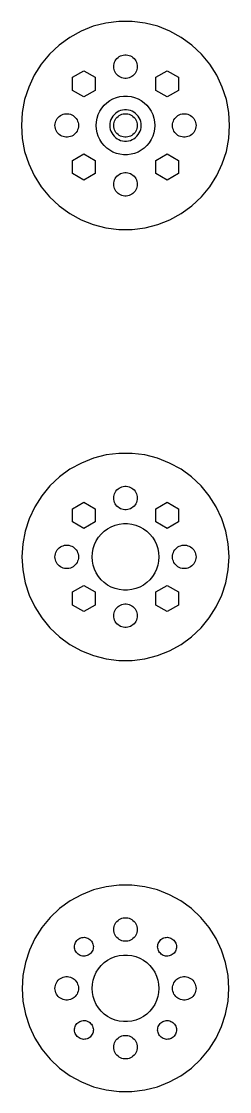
# Model space of a CAD drawing. Header units: metres. Extents: x -27 to 27, y -26 to 466.
# Drawn here: x -26.6 to 26.6, y -26.3 to 246.5 of the extents above; entities that cross this region are included whole.
import ezdxf

# ---------------------------------------------------------------- set-up
doc = ezdxf.new("R2010")
doc.units = ezdxf.units.M

msp = doc.modelspace()

# ---------------------------------------------------------------- linework, layer by layer
for p, q in [((-4.97964, 246.104), (-8.21211, 245.274)), ((-1.66866, 246.523), (-4.97964, 246.104)), ((1.66866, 246.523), (-1.66866, 246.523)), ((4.97964, 246.104), (1.66866, 246.523)), ((8.21211, 245.274), (4.97964, 246.104)), ((-11.3151, 244.046), (-14.2396, 242.438)), ((-8.21211, 245.274), (-11.3151, 244.046)), ((11.3151, 244.046), (8.21211, 245.274)), ((14.2396, 242.438), (11.3151, 244.046)), ((-16.9395, 240.476), (-19.3723, 238.192)), ((-14.2396, 242.438), (-16.9395, 240.476)), ((16.9395, 240.476), (14.2396, 242.438)), ((19.3723, 238.192), (16.9395, 240.476)), ((-19.3723, 238.192), (-21.4996, 235.62)), ((-1.91226, 237.312), (-1.60747, 237.533)), ((-1.60747, 237.533), (-1.27733, 237.714)), ((-1.27733, 237.714), (-0.927048, 237.853)), ((-0.927048, 237.853), (-0.562134, 237.947)), ((-0.562134, 237.947), (-0.18837, 237.994)), ((-0.18837, 237.994), (0.18837, 237.994)), ((0.18837, 237.994), (0.562134, 237.947)), ((0.562134, 237.947), (0.927048, 237.853)), ((0.927048, 237.853), (1.27733, 237.714)), ((1.27733, 237.714), (1.60747, 237.533)), ((1.60747, 237.533), (1.91226, 237.312)), ((21.4996, 235.62), (19.3723, 238.192)), ((-21.4996, 235.62), (-23.2878, 232.803)), ((-3, 235), (-2.97633, 235.376)), ((-2.97633, 234.624), (-3, 235)), ((-2.97633, 235.376), (-2.90575, 235.746)), ((-2.90575, 235.746), (-2.78932, 236.104)), ((-2.78932, 236.104), (-2.62891, 236.445)), ((-2.62891, 236.445), (-2.42705, 236.763)), ((-2.42705, 236.763), (-2.1869, 237.054)), ((-2.1869, 237.054), (-1.91226, 237.312)), ((1.91226, 237.312), (2.1869, 237.054)), ((2.1869, 237.054), (2.42705, 236.763)), ((2.42705, 236.763), (2.62891, 236.445)), ((2.62891, 236.445), (2.78932, 236.104)), ((2.78932, 236.104), (2.90575, 235.746)), ((2.90575, 235.746), (2.97633, 235.376)), ((2.97633, 235.376), (3, 235)), ((3, 235), (2.97633, 234.624)), ((23.2878, 232.803), (21.4996, 235.62)), ((-23.2878, 232.803), (-24.7088, 229.783)), ((-13.5052, 232.28), (-10.607, 233.954)), ((-13.5052, 228.934), (-13.5052, 232.28)), ((-10.607, 233.954), (-7.70876, 232.28)), ((-7.70876, 232.28), (-7.70876, 228.934)), ((-2.90575, 234.254), (-2.97633, 234.624)), ((-2.78932, 233.896), (-2.90575, 234.254)), ((-2.62891, 233.555), (-2.78932, 233.896)), ((-2.42705, 233.237), (-2.62891, 233.555)), ((-2.1869, 232.946), (-2.42705, 233.237)), ((-1.91226, 232.688), (-2.1869, 232.946)), ((-1.60747, 232.467), (-1.91226, 232.688)), ((-1.27733, 232.286), (-1.60747, 232.467)), ((-0.927048, 232.147), (-1.27733, 232.286)), ((-0.562134, 232.053), (-0.927048, 232.147)), ((-0.18837, 232.006), (-0.562134, 232.053)), ((0.18837, 232.006), (-0.18837, 232.006)), ((0.562134, 232.053), (0.18837, 232.006)), ((0.927048, 232.147), (0.562134, 232.053)), ((1.27733, 232.286), (0.927048, 232.147)), ((1.60747, 232.467), (1.27733, 232.286)), ((1.91226, 232.688), (1.60747, 232.467)), ((2.1869, 232.946), (1.91226, 232.688)), ((2.42705, 233.237), (2.1869, 232.946)), ((2.62891, 233.555), (2.42705, 233.237)), ((2.78932, 233.896), (2.62891, 233.555)), ((2.90575, 234.254), (2.78932, 233.896)), ((2.97633, 234.624), (2.90575, 234.254)), ((7.70876, 232.28), (10.607, 233.954)), ((7.70876, 228.934), (7.70876, 232.28)), ((10.607, 233.954), (13.5052, 232.28)), ((13.5052, 232.28), (13.5052, 228.934)), ((24.7088, 229.783), (23.2878, 232.803)), ((-24.7088, 229.783), (-25.7401, 226.609)), ((25.7401, 226.609), (24.7088, 229.783)), ((-25.7401, 226.609), (-26.3654, 223.331)), ((-10.607, 227.26), (-13.5052, 228.934)), ((-7.70876, 228.934), (-10.607, 227.26)), ((-4.01869, 226.332), (-3.19334, 226.786)), ((-3.19334, 226.786), (-2.31763, 227.133)), ((-2.31763, 227.133), (-1.40535, 227.367)), ((-1.40535, 227.367), (-0.470917, 227.485)), ((-0.470917, 227.485), (0.470917, 227.485)), ((0.470917, 227.485), (1.40535, 227.367)), ((1.40535, 227.367), (2.31763, 227.133)), ((2.31763, 227.133), (3.19334, 226.786)), ((3.19334, 226.786), (4.01869, 226.332)), ((10.607, 227.26), (7.70876, 228.934)), ((13.5052, 228.934), (10.607, 227.26)), ((26.3654, 223.331), (25.7401, 226.609)), ((-6.5723, 223.613), (-6.06763, 224.408)), ((-6.06763, 224.408), (-5.46725, 225.134)), ((-5.46725, 225.134), (-4.78067, 225.779)), ((-4.78067, 225.779), (-4.01869, 226.332)), ((-1.23605, 223.804), (-1.70311, 223.619)), ((-0.749512, 223.929), (-1.23605, 223.804)), ((-0.25116, 223.992), (-0.749512, 223.929)), ((0.25116, 223.992), (-0.25116, 223.992)), ((0.749512, 223.929), (0.25116, 223.992)), ((1.23605, 223.804), (0.749512, 223.929)), ((1.70311, 223.619), (1.23605, 223.804)), ((4.01869, 226.332), (4.78067, 225.779)), ((4.78067, 225.779), (5.46725, 225.134)), ((5.46725, 225.134), (6.06763, 224.408)), ((6.06763, 224.408), (6.5723, 223.613)), ((-26.3654, 223.331), (-26.575, 220)), ((-17.9057, 220.746), (-17.7893, 221.104)), ((-17.7893, 221.104), (-17.6289, 221.445)), ((-17.6289, 221.445), (-17.427, 221.763)), ((-17.427, 221.763), (-17.1869, 222.054)), ((-17.1869, 222.054), (-16.9123, 222.312)), ((-16.9123, 222.312), (-16.6075, 222.533)), ((-16.6075, 222.533), (-16.2773, 222.714)), ((-16.2773, 222.714), (-15.927, 222.853)), ((-15.927, 222.853), (-15.5621, 222.947)), ((-15.5621, 222.947), (-15.1884, 222.994)), ((-15.1884, 222.994), (-14.8116, 222.994)), ((-14.8116, 222.994), (-14.4379, 222.947)), ((-14.4379, 222.947), (-14.0729, 222.853)), ((-14.0729, 222.853), (-13.7227, 222.714)), ((-13.7227, 222.714), (-13.3925, 222.533)), ((-13.3925, 222.533), (-13.0877, 222.312)), ((-13.0877, 222.312), (-12.8131, 222.054)), ((-12.8131, 222.054), (-12.5729, 221.763)), ((-12.5729, 221.763), (-12.3711, 221.445)), ((-12.3711, 221.445), (-12.2107, 221.104)), ((-12.2107, 221.104), (-12.0942, 220.746)), ((-7.44086, 220.94), (-7.26436, 221.865)), ((-7.26436, 221.865), (-6.97331, 222.761)), ((-6.97331, 222.761), (-6.5723, 223.613)), ((-3.7191, 221.472), (-3.87433, 220.995)), ((-3.50522, 221.927), (-3.7191, 221.472)), ((-3.23605, 222.351), (-3.50522, 221.927)), ((-2.91586, 222.738), (-3.23605, 222.351)), ((-2.54968, 223.082), (-2.91586, 222.738)), ((-2.90575, 220.746), (-2.78932, 221.104)), ((-2.78932, 221.104), (-2.62891, 221.445)), ((-2.62891, 221.445), (-2.42705, 221.763)), ((-2.1433, 223.377), (-2.54968, 223.082)), ((-2.42705, 221.763), (-2.1869, 222.054)), ((-2.1869, 222.054), (-1.91226, 222.312)), ((-1.70311, 223.619), (-2.1433, 223.377)), ((-1.91226, 222.312), (-1.60747, 222.533)), ((-1.60747, 222.533), (-1.27733, 222.714)), ((-1.27733, 222.714), (-0.927048, 222.853)), ((-0.927048, 222.853), (-0.562134, 222.947)), ((-0.562134, 222.947), (-0.18837, 222.994)), ((-0.18837, 222.994), (0.18837, 222.994)), ((0.18837, 222.994), (0.562134, 222.947)), ((0.562134, 222.947), (0.927048, 222.853)), ((0.927048, 222.853), (1.27733, 222.714)), ((1.27733, 222.714), (1.60747, 222.533)), ((1.60747, 222.533), (1.91226, 222.312)), ((2.1433, 223.377), (1.70311, 223.619)), ((1.91226, 222.312), (2.1869, 222.054)), ((2.54968, 223.082), (2.1433, 223.377)), ((2.1869, 222.054), (2.42705, 221.763)), ((2.42705, 221.763), (2.62891, 221.445)), ((2.91586, 222.738), (2.54968, 223.082)), ((2.62891, 221.445), (2.78932, 221.104)), ((2.78932, 221.104), (2.90575, 220.746)), ((3.23605, 222.351), (2.91586, 222.738)), ((3.50522, 221.927), (3.23605, 222.351)), ((3.7191, 221.472), (3.50522, 221.927)), ((3.87433, 220.995), (3.7191, 221.472)), ((6.5723, 223.613), (6.97331, 222.761)), ((6.97331, 222.761), (7.26436, 221.865)), ((7.26436, 221.865), (7.44086, 220.94)), ((12.0942, 220.746), (12.2107, 221.104)), ((12.2107, 221.104), (12.3711, 221.445)), ((12.3711, 221.445), (12.5729, 221.763)), ((12.5729, 221.763), (12.8131, 222.054)), ((12.8131, 222.054), (13.0877, 222.312)), ((13.0877, 222.312), (13.3925, 222.533)), ((13.3925, 222.533), (13.7227, 222.714)), ((13.7227, 222.714), (14.0729, 222.853)), ((14.0729, 222.853), (14.4379, 222.947)), ((14.4379, 222.947), (14.8116, 222.994)), ((14.8116, 222.994), (15.1884, 222.994)), ((15.1884, 222.994), (15.5621, 222.947)), ((15.5621, 222.947), (15.927, 222.853)), ((15.927, 222.853), (16.2773, 222.714)), ((16.2773, 222.714), (16.6075, 222.533)), ((16.6075, 222.533), (16.9123, 222.312)), ((16.9123, 222.312), (17.1869, 222.054)), ((17.1869, 222.054), (17.427, 221.763)), ((17.427, 221.763), (17.6289, 221.445)), ((17.6289, 221.445), (17.7893, 221.104)), ((17.7893, 221.104), (17.9057, 220.746)), ((26.575, 220), (26.3654, 223.331)), ((-26.575, 220), (-26.3654, 216.669)), ((-18, 220), (-17.9763, 220.376)), ((-17.9763, 219.624), (-18, 220)), ((-17.9763, 220.376), (-17.9057, 220.746)), ((-17.9057, 219.254), (-17.9763, 219.624)), ((-17.7893, 218.896), (-17.9057, 219.254)), ((-17.6289, 218.555), (-17.7893, 218.896)), ((-17.427, 218.237), (-17.6289, 218.555)), ((-12.3711, 218.555), (-12.5729, 218.237)), ((-12.2107, 218.896), (-12.3711, 218.555)), ((-12.0942, 219.254), (-12.2107, 218.896)), ((-12.0942, 220.746), (-12.0237, 220.376)), ((-12.0237, 219.624), (-12.0942, 219.254)), ((-12.0237, 220.376), (-12, 220)), ((-12, 220), (-12.0237, 219.624)), ((-7.5, 220), (-7.44086, 220.94)), ((-7.44086, 219.06), (-7.5, 220)), ((-7.26436, 218.135), (-7.44086, 219.06)), ((-3.96844, 220.501), (-4, 220)), ((-4, 220), (-3.96844, 219.499)), ((-3.87433, 220.995), (-3.96844, 220.501)), ((-3.96844, 219.499), (-3.87433, 219.005)), ((-3.87433, 219.005), (-3.7191, 218.528)), ((-3.7191, 218.528), (-3.50522, 218.073)), ((-3, 220), (-2.97633, 220.376)), ((-2.97633, 219.624), (-3, 220)), ((-2.97633, 220.376), (-2.90575, 220.746)), ((-2.90575, 219.254), (-2.97633, 219.624)), ((-2.78932, 218.896), (-2.90575, 219.254)), ((-2.62891, 218.555), (-2.78932, 218.896)), ((-2.42705, 218.237), (-2.62891, 218.555)), ((2.62891, 218.555), (2.42705, 218.237)), ((2.78932, 218.896), (2.62891, 218.555)), ((2.90575, 219.254), (2.78932, 218.896)), ((2.90575, 220.746), (2.97633, 220.376)), ((2.97633, 219.624), (2.90575, 219.254)), ((2.97633, 220.376), (3, 220)), ((3, 220), (2.97633, 219.624)), ((3.50522, 218.073), (3.7191, 218.528)), ((3.7191, 218.528), (3.87433, 219.005)), ((3.96844, 220.501), (3.87433, 220.995)), ((3.87433, 219.005), (3.96844, 219.499)), ((4, 220), (3.96844, 220.501)), ((3.96844, 219.499), (4, 220)), ((7.44086, 219.06), (7.26436, 218.135)), ((7.44086, 220.94), (7.5, 220)), ((7.5, 220), (7.44086, 219.06)), ((12, 220), (12.0237, 220.376)), ((12.0237, 219.624), (12, 220)), ((12.0237, 220.376), (12.0942, 220.746)), ((12.0942, 219.254), (12.0237, 219.624)), ((12.2107, 218.896), (12.0942, 219.254)), ((12.3711, 218.555), (12.2107, 218.896)), ((12.5729, 218.237), (12.3711, 218.555)), ((17.6289, 218.555), (17.427, 218.237)), ((17.7893, 218.896), (17.6289, 218.555)), ((17.9057, 219.254), (17.7893, 218.896)), ((17.9057, 220.746), (17.9763, 220.376)), ((17.9763, 219.624), (17.9057, 219.254)), ((17.9763, 220.376), (18, 220)), ((18, 220), (17.9763, 219.624)), ((26.3654, 216.669), (26.575, 220)), ((-26.3654, 216.669), (-25.7401, 213.391)), ((-17.1869, 217.946), (-17.427, 218.237)), ((-16.9123, 217.688), (-17.1869, 217.946)), ((-16.6075, 217.467), (-16.9123, 217.688)), ((-16.2773, 217.286), (-16.6075, 217.467)), ((-15.927, 217.147), (-16.2773, 217.286)), ((-15.5621, 217.053), (-15.927, 217.147)), ((-15.1884, 217.006), (-15.5621, 217.053)), ((-14.8116, 217.006), (-15.1884, 217.006)), ((-14.4379, 217.053), (-14.8116, 217.006)), ((-14.0729, 217.147), (-14.4379, 217.053)), ((-13.7227, 217.286), (-14.0729, 217.147)), ((-13.3925, 217.467), (-13.7227, 217.286)), ((-13.0877, 217.688), (-13.3925, 217.467)), ((-12.8131, 217.946), (-13.0877, 217.688)), ((-12.5729, 218.237), (-12.8131, 217.946)), ((-6.97331, 217.239), (-7.26436, 218.135)), ((-6.5723, 216.387), (-6.97331, 217.239)), ((-6.06763, 215.592), (-6.5723, 216.387)), ((-5.46725, 214.866), (-6.06763, 215.592)), ((-3.50522, 218.073), (-3.23605, 217.649)), ((-3.23605, 217.649), (-2.91586, 217.262)), ((-2.91586, 217.262), (-2.54968, 216.918)), ((-2.54968, 216.918), (-2.1433, 216.623)), ((-2.1869, 217.946), (-2.42705, 218.237)), ((-1.91226, 217.688), (-2.1869, 217.946)), ((-2.1433, 216.623), (-1.70311, 216.381)), ((-1.60747, 217.467), (-1.91226, 217.688)), ((-1.70311, 216.381), (-1.23605, 216.196)), ((-1.27733, 217.286), (-1.60747, 217.467)), ((-0.927048, 217.147), (-1.27733, 217.286)), ((-1.23605, 216.196), (-0.749512, 216.071)), ((-0.562134, 217.053), (-0.927048, 217.147)), ((-0.749512, 216.071), (-0.25116, 216.008)), ((-0.18837, 217.006), (-0.562134, 217.053)), ((-0.25116, 216.008), (0.25116, 216.008)), ((0.18837, 217.006), (-0.18837, 217.006)), ((0.562134, 217.053), (0.18837, 217.006)), ((0.25116, 216.008), (0.749512, 216.071)), ((0.927048, 217.147), (0.562134, 217.053)), ((0.749512, 216.071), (1.23605, 216.196)), ((1.27733, 217.286), (0.927048, 217.147)), ((1.23605, 216.196), (1.70311, 216.381)), ((1.60747, 217.467), (1.27733, 217.286)), ((1.91226, 217.688), (1.60747, 217.467)), ((1.70311, 216.381), (2.1433, 216.623)), ((2.1869, 217.946), (1.91226, 217.688)), ((2.1433, 216.623), (2.54968, 216.918)), ((2.42705, 218.237), (2.1869, 217.946)), ((2.54968, 216.918), (2.91586, 217.262)), ((2.91586, 217.262), (3.23605, 217.649)), ((3.23605, 217.649), (3.50522, 218.073)), ((6.06763, 215.592), (5.46725, 214.866)), ((6.5723, 216.387), (6.06763, 215.592)), ((6.97331, 217.239), (6.5723, 216.387)), ((7.26436, 218.135), (6.97331, 217.239)), ((12.8131, 217.946), (12.5729, 218.237)), ((13.0877, 217.688), (12.8131, 217.946)), ((13.3925, 217.467), (13.0877, 217.688)), ((13.7227, 217.286), (13.3925, 217.467)), ((14.0729, 217.147), (13.7227, 217.286)), ((14.4379, 217.053), (14.0729, 217.147)), ((14.8116, 217.006), (14.4379, 217.053)), ((15.1884, 217.006), (14.8116, 217.006)), ((15.5621, 217.053), (15.1884, 217.006)), ((15.927, 217.147), (15.5621, 217.053)), ((16.2773, 217.286), (15.927, 217.147)), ((16.6075, 217.467), (16.2773, 217.286)), ((16.9123, 217.688), (16.6075, 217.467)), ((17.1869, 217.946), (16.9123, 217.688)), ((17.427, 218.237), (17.1869, 217.946)), ((25.7401, 213.391), (26.3654, 216.669)), ((-25.7401, 213.391), (-24.7088, 210.217)), ((-4.78067, 214.221), (-5.46725, 214.866)), ((-4.01869, 213.668), (-4.78067, 214.221)), ((-3.19334, 213.214), (-4.01869, 213.668)), ((-2.31763, 212.867), (-3.19334, 213.214)), ((-1.40535, 212.633), (-2.31763, 212.867)), ((2.31763, 212.867), (1.40535, 212.633)), ((3.19334, 213.214), (2.31763, 212.867)), ((4.01869, 213.668), (3.19334, 213.214)), ((4.78067, 214.221), (4.01869, 213.668)), ((5.46725, 214.866), (4.78067, 214.221)), ((24.7088, 210.217), (25.7401, 213.391)), ((-24.7088, 210.217), (-23.2878, 207.197)), ((-13.5052, 211.066), (-10.607, 212.74)), ((-13.5052, 207.72), (-13.5052, 211.066)), ((-10.607, 212.74), (-7.70876, 211.066)), ((-7.70876, 211.066), (-7.70876, 207.72)), ((-0.470917, 212.515), (-1.40535, 212.633)), ((0.470917, 212.515), (-0.470917, 212.515)), ((1.40535, 212.633), (0.470917, 212.515)), ((7.70876, 211.066), (10.607, 212.74)), ((7.70876, 207.72), (7.70876, 211.066)), ((10.607, 212.74), (13.5052, 211.066)), ((13.5052, 211.066), (13.5052, 207.72)), ((23.2878, 207.197), (24.7088, 210.217)), ((-10.607, 206.046), (-13.5052, 207.72)), ((-7.70876, 207.72), (-10.607, 206.046)), ((-1.91226, 207.312), (-1.60747, 207.533)), ((-1.60747, 207.533), (-1.27733, 207.714)), ((-1.27733, 207.714), (-0.927048, 207.853)), ((-0.927048, 207.853), (-0.562134, 207.947)), ((-0.562134, 207.947), (-0.18837, 207.994)), ((-0.18837, 207.994), (0.18837, 207.994)), ((0.18837, 207.994), (0.562134, 207.947)), ((0.562134, 207.947), (0.927048, 207.853)), ((0.927048, 207.853), (1.27733, 207.714)), ((1.27733, 207.714), (1.60747, 207.533)), ((1.60747, 207.533), (1.91226, 207.312)), ((10.607, 206.046), (7.70876, 207.72)), ((13.5052, 207.72), (10.607, 206.046)), ((-23.2878, 207.197), (-21.4996, 204.38)), ((-3, 205), (-2.97633, 205.376)), ((-2.97633, 204.624), (-3, 205)), ((-2.97633, 205.376), (-2.90575, 205.746)), ((-2.90575, 205.746), (-2.78932, 206.104)), ((-2.78932, 206.104), (-2.62891, 206.445)), ((-2.62891, 206.445), (-2.42705, 206.763)), ((-2.42705, 206.763), (-2.1869, 207.054)), ((-2.1869, 207.054), (-1.91226, 207.312)), ((1.91226, 207.312), (2.1869, 207.054)), ((2.1869, 207.054), (2.42705, 206.763)), ((2.42705, 206.763), (2.62891, 206.445)), ((2.62891, 206.445), (2.78932, 206.104)), ((2.78932, 206.104), (2.90575, 205.746)), ((2.90575, 205.746), (2.97633, 205.376)), ((2.97633, 205.376), (3, 205)), ((3, 205), (2.97633, 204.624)), ((21.4996, 204.38), (23.2878, 207.197)), ((-21.4996, 204.38), (-19.3723, 201.808)), ((-2.90575, 204.254), (-2.97633, 204.624)), ((-2.78932, 203.896), (-2.90575, 204.254)), ((-2.62891, 203.555), (-2.78932, 203.896)), ((-2.42705, 203.237), (-2.62891, 203.555)), ((-2.1869, 202.946), (-2.42705, 203.237)), ((-1.91226, 202.688), (-2.1869, 202.946)), ((-1.60747, 202.467), (-1.91226, 202.688)), ((-1.27733, 202.286), (-1.60747, 202.467)), ((-0.927048, 202.147), (-1.27733, 202.286)), ((-0.562134, 202.053), (-0.927048, 202.147)), ((-0.18837, 202.006), (-0.562134, 202.053)), ((0.18837, 202.006), (-0.18837, 202.006)), ((0.562134, 202.053), (0.18837, 202.006)), ((0.927048, 202.147), (0.562134, 202.053)), ((1.27733, 202.286), (0.927048, 202.147)), ((1.60747, 202.467), (1.27733, 202.286)), ((1.91226, 202.688), (1.60747, 202.467)), ((2.1869, 202.946), (1.91226, 202.688)), ((2.42705, 203.237), (2.1869, 202.946)), ((2.62891, 203.555), (2.42705, 203.237)), ((2.78932, 203.896), (2.62891, 203.555)), ((2.90575, 204.254), (2.78932, 203.896)), ((2.97633, 204.624), (2.90575, 204.254)), ((19.3723, 201.808), (21.4996, 204.38)), ((-19.3723, 201.808), (-16.9395, 199.524)), ((-16.9395, 199.524), (-14.2396, 197.562)), ((14.2396, 197.562), (16.9395, 199.524)), ((16.9395, 199.524), (19.3723, 201.808)), ((-14.2396, 197.562), (-11.3151, 195.954)), ((11.3151, 195.954), (14.2396, 197.562)), ((-11.3151, 195.954), (-8.21211, 194.726)), ((-8.21211, 194.726), (-4.97964, 193.896)), ((-4.97964, 193.896), (-1.66866, 193.477)), ((1.66866, 193.477), (4.97964, 193.896)), ((4.97964, 193.896), (8.21211, 194.726)), ((8.21211, 194.726), (11.3151, 195.954)), ((-1.66866, 193.477), (1.66866, 193.477)), ((-11.2605, 133.93), (-14.1709, 132.33)), ((-8.17249, 135.152), (-11.2605, 133.93)), ((-4.95561, 135.978), (-8.17249, 135.152)), ((-1.6606, 136.395), (-4.95561, 135.978)), ((1.6606, 136.395), (-1.6606, 136.395)), ((4.95561, 135.978), (1.6606, 136.395)), ((8.17249, 135.152), (4.95561, 135.978)), ((11.2605, 133.93), (8.17249, 135.152)), ((14.1709, 132.33), (11.2605, 133.93)), ((-14.1709, 132.33), (-16.8578, 130.378)), ((16.8578, 130.378), (14.1709, 132.33)), ((-16.8578, 130.378), (-19.2788, 128.104)), ((19.2788, 128.104), (16.8578, 130.378)), ((-21.3958, 125.545), (-23.1754, 122.741)), ((-19.2788, 128.104), (-21.3958, 125.545)), ((-2.97633, 125.376), (-2.90575, 125.746)), ((-2.90575, 125.746), (-2.78932, 126.104)), ((-2.78932, 126.104), (-2.62891, 126.445)), ((-2.62891, 126.445), (-2.42705, 126.763)), ((-2.42705, 126.763), (-2.1869, 127.054)), ((-2.1869, 127.054), (-1.91226, 127.312)), ((-1.91226, 127.312), (-1.60747, 127.533)), ((-1.60747, 127.533), (-1.27733, 127.714)), ((-1.27733, 127.714), (-0.927048, 127.853)), ((-0.927048, 127.853), (-0.562134, 127.947)), ((-0.562134, 127.947), (-0.18837, 127.994)), ((-0.18837, 127.994), (0.18837, 127.994)), ((0.18837, 127.994), (0.562134, 127.947)), ((0.562134, 127.947), (0.927048, 127.853)), ((0.927048, 127.853), (1.27733, 127.714)), ((1.27733, 127.714), (1.60747, 127.533)), ((1.60747, 127.533), (1.91226, 127.312)), ((1.91226, 127.312), (2.1869, 127.054)), ((2.1869, 127.054), (2.42705, 126.763)), ((2.42705, 126.763), (2.62891, 126.445)), ((2.62891, 126.445), (2.78932, 126.104)), ((2.78932, 126.104), (2.90575, 125.746)), ((2.90575, 125.746), (2.97633, 125.376)), ((21.3958, 125.545), (19.2788, 128.104)), ((23.1754, 122.741), (21.3958, 125.545)), ((-13.5052, 122.28), (-10.607, 123.954)), ((-10.607, 123.954), (-7.70876, 122.28)), ((-3, 125), (-2.97633, 125.376)), ((-2.97633, 124.624), (-3, 125)), ((-2.90575, 124.254), (-2.97633, 124.624)), ((-2.78932, 123.896), (-2.90575, 124.254)), ((-2.62891, 123.555), (-2.78932, 123.896)), ((-2.42705, 123.237), (-2.62891, 123.555)), ((-2.1869, 122.946), (-2.42705, 123.237)), ((-1.91226, 122.688), (-2.1869, 122.946)), ((2.1869, 122.946), (1.91226, 122.688)), ((2.42705, 123.237), (2.1869, 122.946)), ((2.62891, 123.555), (2.42705, 123.237)), ((2.78932, 123.896), (2.62891, 123.555)), ((2.90575, 124.254), (2.78932, 123.896)), ((2.97633, 124.624), (2.90575, 124.254)), ((2.97633, 125.376), (3, 125)), ((3, 125), (2.97633, 124.624)), ((7.70876, 122.28), (10.607, 123.954)), ((10.607, 123.954), (13.5052, 122.28)), ((-23.1754, 122.741), (-24.5895, 119.736)), ((-13.5052, 118.934), (-13.5052, 122.28)), ((-7.70876, 122.28), (-7.70876, 118.934)), ((-1.60747, 122.467), (-1.91226, 122.688)), ((-1.27733, 122.286), (-1.60747, 122.467)), ((-0.927048, 122.147), (-1.27733, 122.286)), ((-0.562134, 122.053), (-0.927048, 122.147)), ((-0.18837, 122.006), (-0.562134, 122.053)), ((0.18837, 122.006), (-0.18837, 122.006)), ((0.562134, 122.053), (0.18837, 122.006)), ((0.927048, 122.147), (0.562134, 122.053)), ((1.27733, 122.286), (0.927048, 122.147)), ((1.60747, 122.467), (1.27733, 122.286)), ((1.91226, 122.688), (1.60747, 122.467)), ((7.70876, 118.934), (7.70876, 122.28)), ((13.5052, 122.28), (13.5052, 118.934)), ((24.5895, 119.736), (23.1754, 122.741)), ((-24.5895, 119.736), (-25.6158, 116.577)), ((-10.607, 117.26), (-13.5052, 118.934)), ((-7.70876, 118.934), (-10.607, 117.26)), ((-4.55452, 117.177), (-3.61911, 117.691)), ((-3.61911, 117.691), (-2.62663, 118.084)), ((-2.62663, 118.084), (-1.59273, 118.349)), ((-1.59273, 118.349), (-0.533707, 118.483)), ((-0.533707, 118.483), (0.533707, 118.483)), ((0.533707, 118.483), (1.59273, 118.349)), ((1.59273, 118.349), (2.62663, 118.084)), ((2.62663, 118.084), (3.61911, 117.691)), ((3.61911, 117.691), (4.55452, 117.177)), ((10.607, 117.26), (7.70876, 118.934)), ((13.5052, 118.934), (10.607, 117.26)), ((25.6158, 116.577), (24.5895, 119.736)), ((-25.6158, 116.577), (-26.2382, 113.315)), ((-7.44859, 114.095), (-6.87663, 114.996)), ((-6.87663, 114.996), (-6.19623, 115.819)), ((-6.19623, 115.819), (-5.41809, 116.549)), ((-5.41809, 116.549), (-4.55452, 117.177)), ((4.55452, 117.177), (5.41809, 116.549)), ((5.41809, 116.549), (6.19623, 115.819)), ((6.19623, 115.819), (6.87663, 114.996)), ((6.87663, 114.996), (7.44859, 114.095)), ((26.2382, 113.315), (25.6158, 116.577)), ((-26.2382, 113.315), (-26.4467, 110)), ((-17.427, 111.763), (-17.1869, 112.054)), ((-17.1869, 112.054), (-16.9123, 112.312)), ((-16.9123, 112.312), (-16.6075, 112.533)), ((-16.6075, 112.533), (-16.2773, 112.714)), ((-16.2773, 112.714), (-15.927, 112.853)), ((-15.927, 112.853), (-15.5621, 112.947)), ((-15.5621, 112.947), (-15.1884, 112.994)), ((-15.1884, 112.994), (-14.8116, 112.994)), ((-14.8116, 112.994), (-14.4379, 112.947)), ((-14.4379, 112.947), (-14.0729, 112.853)), ((-14.0729, 112.853), (-13.7227, 112.714)), ((-13.7227, 112.714), (-13.3925, 112.533)), ((-13.3925, 112.533), (-13.0877, 112.312)), ((-13.0877, 112.312), (-12.8131, 112.054)), ((-12.8131, 112.054), (-12.5729, 111.763)), ((-8.43297, 111.065), (-8.23296, 112.114)), ((-8.23296, 112.114), (-7.90309, 113.129)), ((-7.90309, 113.129), (-7.44859, 114.095)), ((7.44859, 114.095), (7.90309, 113.129)), ((7.90309, 113.129), (8.23296, 112.114)), ((8.23296, 112.114), (8.43297, 111.065)), ((12.5729, 111.763), (12.8131, 112.054)), ((12.8131, 112.054), (13.0877, 112.312)), ((13.0877, 112.312), (13.3925, 112.533)), ((13.3925, 112.533), (13.7227, 112.714)), ((13.7227, 112.714), (14.0729, 112.853)), ((14.0729, 112.853), (14.4379, 112.947)), ((14.4379, 112.947), (14.8116, 112.994)), ((14.8116, 112.994), (15.1884, 112.994)), ((15.1884, 112.994), (15.5621, 112.947)), ((15.5621, 112.947), (15.927, 112.853)), ((15.927, 112.853), (16.2773, 112.714)), ((16.2773, 112.714), (16.6075, 112.533)), ((16.6075, 112.533), (16.9123, 112.312)), ((16.9123, 112.312), (17.1869, 112.054)), ((17.1869, 112.054), (17.427, 111.763)), ((26.4467, 110), (26.2382, 113.315)), ((-26.4467, 110), (-26.2382, 106.685)), ((-18, 110), (-17.9763, 110.376)), ((-17.9763, 109.624), (-18, 110)), ((-17.9763, 110.376), (-17.9057, 110.746)), ((-17.9057, 109.254), (-17.9763, 109.624)), ((-17.9057, 110.746), (-17.7893, 111.104)), ((-17.7893, 108.896), (-17.9057, 109.254)), ((-17.7893, 111.104), (-17.6289, 111.445)), ((-17.6289, 111.445), (-17.427, 111.763)), ((-12.5729, 111.763), (-12.3711, 111.445)), ((-12.3711, 111.445), (-12.2107, 111.104)), ((-12.2107, 111.104), (-12.0942, 110.746)), ((-12.0942, 109.254), (-12.2107, 108.896)), ((-12.0942, 110.746), (-12.0237, 110.376)), ((-12.0237, 109.624), (-12.0942, 109.254)), ((-12.0237, 110.376), (-12, 110)), ((-12, 110), (-12.0237, 109.624)), ((-8.5, 110), (-8.43297, 111.065)), ((-8.43297, 108.935), (-8.5, 110)), ((8.43297, 111.065), (8.5, 110)), ((8.5, 110), (8.43297, 108.935)), ((12, 110), (12.0237, 110.376)), ((12.0237, 109.624), (12, 110)), ((12.0237, 110.376), (12.0942, 110.746)), ((12.0942, 109.254), (12.0237, 109.624)), ((12.0942, 110.746), (12.2107, 111.104)), ((12.2107, 108.896), (12.0942, 109.254)), ((12.2107, 111.104), (12.3711, 111.445)), ((12.3711, 111.445), (12.5729, 111.763)), ((17.427, 111.763), (17.6289, 111.445)), ((17.6289, 111.445), (17.7893, 111.104)), ((17.7893, 111.104), (17.9057, 110.746)), ((17.9057, 109.254), (17.7893, 108.896)), ((17.9057, 110.746), (17.9763, 110.376)), ((17.9763, 109.624), (17.9057, 109.254)), ((17.9763, 110.376), (18, 110)), ((18, 110), (17.9763, 109.624)), ((26.2382, 106.685), (26.4467, 110)), ((-26.2382, 106.685), (-25.6158, 103.423)), ((-17.6289, 108.555), (-17.7893, 108.896)), ((-17.427, 108.237), (-17.6289, 108.555)), ((-17.1869, 107.946), (-17.427, 108.237)), ((-16.9123, 107.688), (-17.1869, 107.946)), ((-16.6075, 107.467), (-16.9123, 107.688)), ((-16.2773, 107.286), (-16.6075, 107.467)), ((-15.927, 107.147), (-16.2773, 107.286)), ((-15.5621, 107.053), (-15.927, 107.147)), ((-15.1884, 107.006), (-15.5621, 107.053)), ((-14.8116, 107.006), (-15.1884, 107.006)), ((-14.4379, 107.053), (-14.8116, 107.006)), ((-14.0729, 107.147), (-14.4379, 107.053)), ((-13.7227, 107.286), (-14.0729, 107.147)), ((-13.3925, 107.467), (-13.7227, 107.286)), ((-13.0877, 107.688), (-13.3925, 107.467)), ((-12.8131, 107.946), (-13.0877, 107.688)), ((-12.5729, 108.237), (-12.8131, 107.946)), ((-12.3711, 108.555), (-12.5729, 108.237)), ((-12.2107, 108.896), (-12.3711, 108.555)), ((-8.23296, 107.886), (-8.43297, 108.935)), ((-7.90309, 106.871), (-8.23296, 107.886)), ((-7.44859, 105.905), (-7.90309, 106.871)), ((7.90309, 106.871), (7.44859, 105.905)), ((8.23296, 107.886), (7.90309, 106.871)), ((8.43297, 108.935), (8.23296, 107.886)), ((12.3711, 108.555), (12.2107, 108.896)), ((12.5729, 108.237), (12.3711, 108.555)), ((12.8131, 107.946), (12.5729, 108.237)), ((13.0877, 107.688), (12.8131, 107.946)), ((13.3925, 107.467), (13.0877, 107.688)), ((13.7227, 107.286), (13.3925, 107.467)), ((14.0729, 107.147), (13.7227, 107.286)), ((14.4379, 107.053), (14.0729, 107.147)), ((14.8116, 107.006), (14.4379, 107.053)), ((15.1884, 107.006), (14.8116, 107.006)), ((15.5621, 107.053), (15.1884, 107.006)), ((15.927, 107.147), (15.5621, 107.053)), ((16.2773, 107.286), (15.927, 107.147)), ((16.6075, 107.467), (16.2773, 107.286)), ((16.9123, 107.688), (16.6075, 107.467)), ((17.1869, 107.946), (16.9123, 107.688)), ((17.427, 108.237), (17.1869, 107.946)), ((17.6289, 108.555), (17.427, 108.237)), ((17.7893, 108.896), (17.6289, 108.555)), ((25.6158, 103.423), (26.2382, 106.685)), ((-6.87663, 105.004), (-7.44859, 105.905)), ((-6.19623, 104.181), (-6.87663, 105.004)), ((-5.41809, 103.451), (-6.19623, 104.181)), ((6.19623, 104.181), (5.41809, 103.451)), ((6.87663, 105.004), (6.19623, 104.181)), ((7.44859, 105.905), (6.87663, 105.004)), ((-25.6158, 103.423), (-24.5895, 100.264)), ((-13.5052, 101.066), (-10.607, 102.74)), ((-13.5052, 97.7197), (-13.5052, 101.066)), ((-10.607, 102.74), (-7.70876, 101.066)), ((-7.70876, 101.066), (-7.70876, 97.7197)), ((-4.55452, 102.823), (-5.41809, 103.451)), ((-3.61911, 102.309), (-4.55452, 102.823)), ((-2.62663, 101.916), (-3.61911, 102.309)), ((-1.59273, 101.651), (-2.62663, 101.916)), ((-0.533707, 101.517), (-1.59273, 101.651)), ((0.533707, 101.517), (-0.533707, 101.517)), ((1.59273, 101.651), (0.533707, 101.517)), ((2.62663, 101.916), (1.59273, 101.651)), ((3.61911, 102.309), (2.62663, 101.916)), ((4.55452, 102.823), (3.61911, 102.309)), ((5.41809, 103.451), (4.55452, 102.823)), ((7.70876, 101.066), (10.607, 102.74)), ((7.70876, 97.7197), (7.70876, 101.066)), ((10.607, 102.74), (13.5052, 101.066)), ((13.5052, 101.066), (13.5052, 97.7197)), ((24.5895, 100.264), (25.6158, 103.423)), ((-24.5895, 100.264), (-23.1754, 97.2592)), ((23.1754, 97.2592), (24.5895, 100.264)), ((-23.1754, 97.2592), (-21.3958, 94.455)), ((-10.607, 96.0464), (-13.5052, 97.7197)), ((-7.70876, 97.7197), (-10.607, 96.0464)), ((-2.97633, 95.376), (-2.90575, 95.7461)), ((-2.90575, 95.7461), (-2.78932, 96.1044)), ((-2.78932, 96.1044), (-2.62891, 96.4453)), ((-2.62891, 96.4453), (-2.42705, 96.7634)), ((-2.42705, 96.7634), (-2.1869, 97.0536)), ((-2.1869, 97.0536), (-1.91226, 97.3116)), ((-1.91226, 97.3116), (-1.60747, 97.533)), ((-1.60747, 97.533), (-1.27733, 97.7145)), ((-1.27733, 97.7145), (-0.927048, 97.8532)), ((-0.927048, 97.8532), (-0.562134, 97.9469)), ((-0.562134, 97.9469), (-0.18837, 97.9941)), ((-0.18837, 97.9941), (0.18837, 97.9941)), ((0.18837, 97.9941), (0.562134, 97.9469)), ((0.562134, 97.9469), (0.927048, 97.8532)), ((0.927048, 97.8532), (1.27733, 97.7145)), ((1.27733, 97.7145), (1.60747, 97.533)), ((1.60747, 97.533), (1.91226, 97.3116)), ((1.91226, 97.3116), (2.1869, 97.0536)), ((2.1869, 97.0536), (2.42705, 96.7634)), ((2.42705, 96.7634), (2.62891, 96.4453)), ((2.62891, 96.4453), (2.78932, 96.1044)), ((2.78932, 96.1044), (2.90575, 95.7461)), ((2.90575, 95.7461), (2.97633, 95.376)), ((10.607, 96.0464), (7.70876, 97.7197)), ((13.5052, 97.7197), (10.607, 96.0464)), ((21.3958, 94.455), (23.1754, 97.2592)), ((-21.3958, 94.455), (-19.2788, 91.896)), ((-3, 95), (-2.97633, 95.376)), ((-2.97633, 94.624), (-3, 95)), ((-2.90575, 94.2539), (-2.97633, 94.624)), ((-2.78932, 93.8956), (-2.90575, 94.2539)), ((-2.62891, 93.5547), (-2.78932, 93.8956)), ((-2.42705, 93.2366), (-2.62891, 93.5547)), ((-2.1869, 92.9464), (-2.42705, 93.2366)), ((-1.91226, 92.6885), (-2.1869, 92.9464)), ((2.1869, 92.9464), (1.91226, 92.6885)), ((2.42705, 93.2366), (2.1869, 92.9464)), ((2.62891, 93.5547), (2.42705, 93.2366)), ((2.78932, 93.8956), (2.62891, 93.5547)), ((2.90575, 94.2539), (2.78932, 93.8956)), ((2.97633, 94.624), (2.90575, 94.2539)), ((2.97633, 95.376), (3, 95)), ((3, 95), (2.97633, 94.624)), ((19.2788, 91.896), (21.3958, 94.455)), ((-19.2788, 91.896), (-16.8578, 89.6225)), ((-1.60747, 92.467), (-1.91226, 92.6885)), ((-1.27733, 92.2855), (-1.60747, 92.467)), ((-0.927048, 92.1468), (-1.27733, 92.2855)), ((-0.562134, 92.0531), (-0.927048, 92.1468)), ((-0.18837, 92.0059), (-0.562134, 92.0531)), ((0.18837, 92.0059), (-0.18837, 92.0059)), ((0.562134, 92.0531), (0.18837, 92.0059)), ((0.927048, 92.1468), (0.562134, 92.0531)), ((1.27733, 92.2855), (0.927048, 92.1468)), ((1.60747, 92.467), (1.27733, 92.2855)), ((1.91226, 92.6885), (1.60747, 92.467)), ((16.8578, 89.6225), (19.2788, 91.896)), ((-16.8578, 89.6225), (-14.1709, 87.6703)), ((-14.1709, 87.6703), (-11.2605, 86.0703)), ((11.2605, 86.0703), (14.1709, 87.6703)), ((14.1709, 87.6703), (16.8578, 89.6225)), ((-11.2605, 86.0703), (-8.17249, 84.8477)), ((-8.17249, 84.8477), (-4.95561, 84.0217)), ((4.95561, 84.0217), (8.17249, 84.8477)), ((8.17249, 84.8477), (11.2605, 86.0703)), ((-4.95561, 84.0217), (-1.6606, 83.6055)), ((-1.6606, 83.6055), (1.6606, 83.6055)), ((1.6606, 83.6055), (4.95561, 84.0217)), ((-8.15088, 25.0858), (-11.2307, 23.8664)), ((-4.9425, 25.9096), (-8.15088, 25.0858)), ((-1.6562, 26.3248), (-4.9425, 25.9096)), ((1.6562, 26.3248), (-1.6562, 26.3248)), ((4.9425, 25.9096), (1.6562, 26.3248)), ((8.15088, 25.0858), (4.9425, 25.9096)), ((11.2307, 23.8664), (8.15088, 25.0858)), ((-14.1334, 22.2707), (-16.8132, 20.3237)), ((-11.2307, 23.8664), (-14.1334, 22.2707)), ((14.1334, 22.2707), (11.2307, 23.8664)), ((16.8132, 20.3237), (14.1334, 22.2707)), ((-16.8132, 20.3237), (-19.2279, 18.0562)), ((19.2279, 18.0562), (16.8132, 20.3237)), ((-19.2279, 18.0562), (-21.3393, 15.5039)), ((-2.78932, 16.1044), (-2.62891, 16.4453)), ((-2.62891, 16.4453), (-2.42705, 16.7634)), ((-2.42705, 16.7634), (-2.1869, 17.0536)), ((-2.1869, 17.0536), (-1.91226, 17.3115)), ((-1.91226, 17.3115), (-1.60747, 17.533)), ((-1.60747, 17.533), (-1.27733, 17.7145)), ((-1.27733, 17.7145), (-0.927048, 17.8532)), ((-0.927048, 17.8532), (-0.562134, 17.9469)), ((-0.562134, 17.9469), (-0.18837, 17.9941)), ((-0.18837, 17.9941), (0.18837, 17.9941)), ((0.18837, 17.9941), (0.562134, 17.9469)), ((0.562134, 17.9469), (0.927048, 17.8532)), ((0.927048, 17.8532), (1.27733, 17.7145)), ((1.27733, 17.7145), (1.60747, 17.533)), ((1.60747, 17.533), (1.91226, 17.3115)), ((1.91226, 17.3115), (2.1869, 17.0536)), ((2.1869, 17.0536), (2.42705, 16.7634)), ((2.42705, 16.7634), (2.62891, 16.4453)), ((2.62891, 16.4453), (2.78932, 16.1044)), ((21.3393, 15.5039), (19.2279, 18.0562)), ((-21.3393, 15.5039), (-23.1142, 12.7071)), ((-3, 15), (-2.97633, 15.376)), ((-2.97633, 14.624), (-3, 15)), ((-2.97633, 15.376), (-2.90575, 15.7461)), ((-2.90575, 14.2539), (-2.97633, 14.624)), ((-2.90575, 15.7461), (-2.78932, 16.1044)), ((-2.78932, 13.8956), (-2.90575, 14.2539)), ((-2.62891, 13.5547), (-2.78932, 13.8956)), ((2.78932, 13.8956), (2.62891, 13.5547)), ((2.78932, 16.1044), (2.90575, 15.7461)), ((2.90575, 14.2539), (2.78932, 13.8956)), ((2.90575, 15.7461), (2.97633, 15.376)), ((2.97633, 14.624), (2.90575, 14.2539)), ((2.97633, 15.376), (3, 15)), ((3, 15), (2.97633, 14.624)), ((23.1142, 12.7071), (21.3393, 15.5039)), ((-23.1142, 12.7071), (-24.5245, 9.70995)), ((-12.9939, 10.8579), (-12.9436, 11.155)), ((-12.9436, 11.155), (-12.8565, 11.4436)), ((-12.8565, 11.4436), (-12.7339, 11.7189)), ((-12.7339, 11.7189), (-12.5777, 11.9767)), ((-12.5777, 11.9767), (-12.3905, 12.2129)), ((-12.3905, 12.2129), (-12.1752, 12.4238)), ((-12.1752, 12.4238), (-11.9351, 12.606)), ((-11.9351, 12.606), (-11.6741, 12.7567)), ((-11.6741, 12.7567), (-11.3963, 12.8735)), ((-11.3963, 12.8735), (-11.106, 12.9545)), ((-11.106, 12.9545), (-10.8078, 12.9986)), ((-10.8078, 12.9986), (-10.5065, 13.0049)), ((-10.5065, 13.0049), (-10.2067, 12.9734)), ((-10.2067, 12.9734), (-9.91331, 12.9046)), ((-9.91331, 12.9046), (-9.63083, 12.7995)), ((-9.63083, 12.7995), (-9.36372, 12.6599)), ((-9.36372, 12.6599), (-9.11624, 12.4879)), ((-9.11624, 12.4879), (-8.89226, 12.2862)), ((-8.89226, 12.2862), (-8.69533, 12.058)), ((-8.69533, 12.058), (-8.52853, 11.807)), ((-8.52853, 11.807), (-8.39452, 11.537)), ((-8.39452, 11.537), (-8.29539, 11.2524)), ((-8.29539, 11.2524), (-8.23274, 10.9576)), ((-8.23274, 10.9576), (-8.20752, 10.6573)), ((-2.42705, 13.2366), (-2.62891, 13.5547)), ((-2.1869, 12.9464), (-2.42705, 13.2366)), ((-1.91226, 12.6884), (-2.1869, 12.9464)), ((-1.60747, 12.467), (-1.91226, 12.6884)), ((-1.27733, 12.2855), (-1.60747, 12.467)), ((-0.927048, 12.1468), (-1.27733, 12.2855)), ((-0.562134, 12.0531), (-0.927048, 12.1468)), ((-0.18837, 12.0059), (-0.562134, 12.0531)), ((0.18837, 12.0059), (-0.18837, 12.0059)), ((0.562134, 12.0531), (0.18837, 12.0059)), ((0.927048, 12.1468), (0.562134, 12.0531)), ((1.27733, 12.2855), (0.927048, 12.1468)), ((1.60747, 12.467), (1.27733, 12.2855)), ((1.91226, 12.6884), (1.60747, 12.467)), ((2.1869, 12.9464), (1.91226, 12.6884)), ((2.42705, 13.2366), (2.1869, 12.9464)), ((2.62891, 13.5547), (2.42705, 13.2366)), ((8.22014, 10.8579), (8.2704, 11.155)), ((8.2704, 11.155), (8.35751, 11.4436)), ((8.35751, 11.4436), (8.4801, 11.7189)), ((8.4801, 11.7189), (8.63623, 11.9767)), ((8.63623, 11.9767), (8.82344, 12.2129)), ((8.82344, 12.2129), (9.03879, 12.4238)), ((9.03879, 12.4238), (9.27885, 12.606)), ((9.27885, 12.606), (9.53987, 12.7567)), ((9.53987, 12.7567), (9.81772, 12.8735)), ((9.81772, 12.8735), (10.108, 12.9545)), ((10.108, 12.9545), (10.4062, 12.9986)), ((10.4062, 12.9986), (10.7075, 13.0049)), ((10.7075, 13.0049), (11.0072, 12.9734)), ((11.0072, 12.9734), (11.3007, 12.9046)), ((11.3007, 12.9046), (11.5832, 12.7995)), ((11.5832, 12.7995), (11.8503, 12.6599)), ((11.8503, 12.6599), (12.0977, 12.4879)), ((12.0977, 12.4879), (12.3217, 12.2862)), ((12.3217, 12.2862), (12.5187, 12.058)), ((12.5187, 12.058), (12.6855, 11.807)), ((12.6855, 11.807), (12.8195, 11.537)), ((12.8195, 11.537), (12.9186, 11.2524)), ((12.9186, 11.2524), (12.9812, 10.9576)), ((12.9812, 10.9576), (13.0065, 10.6573)), ((24.5245, 9.70995), (23.1142, 12.7071)), ((-24.5245, 9.70995), (-25.5481, 6.55963)), ((-13.0065, 10.5567), (-12.9939, 10.8579)), ((-12.9812, 10.2564), (-13.0065, 10.5567)), ((-12.9186, 9.96158), (-12.9812, 10.2564)), ((-12.8195, 9.67696), (-12.9186, 9.96158)), ((-12.6855, 9.407), (-12.8195, 9.67696)), ((-12.5187, 9.15596), (-12.6855, 9.407)), ((-12.3217, 8.9278), (-12.5187, 9.15596)), ((-12.0977, 8.72614), (-12.3217, 8.9278)), ((-11.8503, 8.55412), (-12.0977, 8.72614)), ((-11.5832, 8.41449), (-11.8503, 8.55412)), ((-11.3007, 8.30943), (-11.5832, 8.41449)), ((-11.0072, 8.2406), (-11.3007, 8.30943)), ((-10.7075, 8.20909), (-11.0072, 8.2406)), ((-10.4062, 8.21541), (-10.7075, 8.20909)), ((-10.108, 8.25945), (-10.4062, 8.21541)), ((-9.81772, 8.34048), (-10.108, 8.25945)), ((-9.53987, 8.45729), (-9.81772, 8.34048)), ((-9.27885, 8.60799), (-9.53987, 8.45729)), ((-9.03879, 8.79021), (-9.27885, 8.60799)), ((-8.82344, 9.00108), (-9.03879, 8.79021)), ((-8.63623, 9.23727), (-8.82344, 9.00108)), ((-8.4801, 9.49509), (-8.63623, 9.23727)), ((-8.35751, 9.77042), (-8.4801, 9.49509)), ((-8.2704, 10.0589), (-8.35751, 9.77042)), ((-8.22014, 10.3561), (-8.2704, 10.0589)), ((-8.20752, 10.6573), (-8.22014, 10.3561)), ((-2.62663, 8.08397), (-1.59273, 8.34944)), ((-1.59273, 8.34944), (-0.533707, 8.48322)), ((-0.533707, 8.48322), (0.533707, 8.48322)), ((0.533707, 8.48322), (1.59273, 8.34944)), ((1.59273, 8.34944), (2.62663, 8.08397)), ((8.20752, 10.5567), (8.22014, 10.8579)), ((8.23274, 10.2564), (8.20752, 10.5567)), ((8.29539, 9.96158), (8.23274, 10.2564)), ((8.39452, 9.67696), (8.29539, 9.96158)), ((8.52853, 9.407), (8.39452, 9.67696)), ((8.69533, 9.15596), (8.52853, 9.407)), ((8.89226, 8.9278), (8.69533, 9.15596)), ((9.11624, 8.72614), (8.89226, 8.9278)), ((9.36372, 8.55412), (9.11624, 8.72614)), ((9.63083, 8.41449), (9.36372, 8.55412)), ((9.91331, 8.30943), (9.63083, 8.41449)), ((10.2067, 8.2406), (9.91331, 8.30943)), ((10.5065, 8.20909), (10.2067, 8.2406)), ((10.8078, 8.21541), (10.5065, 8.20909)), ((11.106, 8.25945), (10.8078, 8.21541)), ((11.3963, 8.34048), (11.106, 8.25945)), ((11.6741, 8.45729), (11.3963, 8.34048)), ((11.9351, 8.60799), (11.6741, 8.45729)), ((12.1752, 8.79021), (11.9351, 8.60799)), ((12.3905, 9.00108), (12.1752, 8.79021)), ((12.5777, 9.23727), (12.3905, 9.00108)), ((12.7339, 9.49509), (12.5777, 9.23727)), ((12.8565, 9.77042), (12.7339, 9.49509)), ((12.9436, 10.0589), (12.8565, 9.77042)), ((12.9939, 10.3561), (12.9436, 10.0589)), ((13.0065, 10.6573), (12.9939, 10.3561)), ((25.5481, 6.55963), (24.5245, 9.70995)), ((-25.5481, 6.55963), (-26.1688, 3.30588)), ((-6.87663, 4.99617), (-6.19623, 5.81865)), ((-6.19623, 5.81865), (-5.41809, 6.54936)), ((-5.41809, 6.54936), (-4.55452, 7.17677)), ((-4.55452, 7.17677), (-3.61911, 7.69102)), ((-3.61911, 7.69102), (-2.62663, 8.08397)), ((2.62663, 8.08397), (3.61911, 7.69102)), ((3.61911, 7.69102), (4.55452, 7.17677)), ((4.55452, 7.17677), (5.41809, 6.54936)), ((5.41809, 6.54936), (6.19623, 5.81865)), ((6.19623, 5.81865), (6.87663, 4.99617)), ((26.1688, 3.30588), (25.5481, 6.55963)), ((-26.1688, 3.30588), (-26.3768, 0)), ((-16.2773, 2.71448), (-15.927, 2.85316)), ((-15.927, 2.85316), (-15.5621, 2.94685)), ((-15.5621, 2.94685), (-15.1884, 2.99408)), ((-15.1884, 2.99408), (-14.8116, 2.99408)), ((-14.8116, 2.99408), (-14.4379, 2.94685)), ((-14.4379, 2.94685), (-14.0729, 2.85316)), ((-14.0729, 2.85316), (-13.7227, 2.71448)), ((-8.23296, 2.11386), (-7.90309, 3.12904)), ((-7.90309, 3.12904), (-7.44859, 4.09489)), ((-7.44859, 4.09489), (-6.87663, 4.99617)), ((6.87663, 4.99617), (7.44859, 4.09489)), ((7.44859, 4.09489), (7.90309, 3.12904)), ((7.90309, 3.12904), (8.23296, 2.11386)), ((13.7227, 2.71448), (14.0729, 2.85316)), ((14.0729, 2.85316), (14.4379, 2.94685)), ((14.4379, 2.94685), (14.8116, 2.99408)), ((14.8116, 2.99408), (15.1884, 2.99408)), ((15.1884, 2.99408), (15.5621, 2.94685)), ((15.5621, 2.94685), (15.927, 2.85316)), ((15.927, 2.85316), (16.2773, 2.71448)), ((26.3768, 0), (26.1688, 3.30588)), ((-26.3768, 0), (-26.1688, -3.30588)), ((-18, 0), (-17.9763, 0.375992)), ((-17.9763, -0.375992), (-18, 0)), ((-17.9763, 0.375992), (-17.9057, 0.746063)), ((-17.9057, 0.746063), (-17.7893, 1.10437)), ((-17.7893, 1.10437), (-17.6289, 1.44525)), ((-17.6289, 1.44525), (-17.427, 1.76335)), ((-17.427, 1.76335), (-17.1869, 2.05363)), ((-17.1869, 2.05363), (-16.9123, 2.31154)), ((-16.9123, 2.31154), (-16.6075, 2.53297)), ((-16.6075, 2.53297), (-16.2773, 2.71448)), ((-13.7227, 2.71448), (-13.3925, 2.53297)), ((-13.3925, 2.53297), (-13.0877, 2.31154)), ((-13.0877, 2.31154), (-12.8131, 2.05363)), ((-12.8131, 2.05363), (-12.5729, 1.76335)), ((-12.5729, 1.76335), (-12.3711, 1.44525)), ((-12.3711, 1.44525), (-12.2107, 1.10437)), ((-12.2107, 1.10437), (-12.0942, 0.746063)), ((-12.0942, 0.746063), (-12.0237, 0.375992)), ((-12.0237, 0.375992), (-12, 0)), ((-12, 0), (-12.0237, -0.375992)), ((-8.5, 0), (-8.43297, 1.06532)), ((-8.43297, -1.06532), (-8.5, 0)), ((-8.43297, 1.06532), (-8.23296, 2.11386)), ((8.23296, 2.11386), (8.43297, 1.06532)), ((8.43297, 1.06532), (8.5, 0)), ((8.5, 0), (8.43297, -1.06532)), ((12, 0), (12.0237, 0.375992)), ((12.0237, -0.375992), (12, 0)), ((12.0237, 0.375992), (12.0942, 0.746063)), ((12.0942, 0.746063), (12.2107, 1.10437)), ((12.2107, 1.10437), (12.3711, 1.44525)), ((12.3711, 1.44525), (12.5729, 1.76335)), ((12.5729, 1.76335), (12.8131, 2.05363)), ((12.8131, 2.05363), (13.0877, 2.31154)), ((13.0877, 2.31154), (13.3925, 2.53297)), ((13.3925, 2.53297), (13.7227, 2.71448)), ((16.2773, 2.71448), (16.6075, 2.53297)), ((16.6075, 2.53297), (16.9123, 2.31154)), ((16.9123, 2.31154), (17.1869, 2.05363)), ((17.1869, 2.05363), (17.427, 1.76335)), ((17.427, 1.76335), (17.6289, 1.44525)), ((17.6289, 1.44525), (17.7893, 1.10437)), ((17.7893, 1.10437), (17.9057, 0.746063)), ((17.9057, 0.746063), (17.9763, 0.375992)), ((17.9763, 0.375992), (18, 0)), ((18, 0), (17.9763, -0.375992)), ((26.1688, -3.30588), (26.3768, 0)), ((-17.9057, -0.746063), (-17.9763, -0.375992)), ((-17.7893, -1.10437), (-17.9057, -0.746063)), ((-17.6289, -1.44525), (-17.7893, -1.10437)), ((-17.427, -1.76335), (-17.6289, -1.44525)), ((-17.1869, -2.05363), (-17.427, -1.76335)), ((-16.9123, -2.31154), (-17.1869, -2.05363)), ((-16.6075, -2.53297), (-16.9123, -2.31154)), ((-16.2773, -2.71448), (-16.6075, -2.53297)), ((-15.927, -2.85316), (-16.2773, -2.71448)), ((-13.7227, -2.71448), (-14.0729, -2.85316)), ((-13.3925, -2.53297), (-13.7227, -2.71448)), ((-13.0877, -2.31154), (-13.3925, -2.53297)), ((-12.8131, -2.05363), (-13.0877, -2.31154)), ((-12.5729, -1.76335), (-12.8131, -2.05363)), ((-12.3711, -1.44525), (-12.5729, -1.76335)), ((-12.2107, -1.10437), (-12.3711, -1.44525)), ((-12.0942, -0.746063), (-12.2107, -1.10437)), ((-12.0237, -0.375992), (-12.0942, -0.746063)), ((-8.23296, -2.11386), (-8.43297, -1.06532)), ((-7.90309, -3.12904), (-8.23296, -2.11386)), ((8.23296, -2.11386), (7.90309, -3.12904)), ((8.43297, -1.06532), (8.23296, -2.11386)), ((12.0942, -0.746063), (12.0237, -0.375992)), ((12.2107, -1.10437), (12.0942, -0.746063)), ((12.3711, -1.44525), (12.2107, -1.10437)), ((12.5729, -1.76335), (12.3711, -1.44525)), ((12.8131, -2.05363), (12.5729, -1.76335)), ((13.0877, -2.31154), (12.8131, -2.05363)), ((13.3925, -2.53297), (13.0877, -2.31154)), ((13.7227, -2.71448), (13.3925, -2.53297)), ((14.0729, -2.85316), (13.7227, -2.71448)), ((16.2773, -2.71448), (15.927, -2.85316)), ((16.6075, -2.53297), (16.2773, -2.71448)), ((16.9123, -2.31154), (16.6075, -2.53297)), ((17.1869, -2.05363), (16.9123, -2.31154)), ((17.427, -1.76335), (17.1869, -2.05363)), ((17.6289, -1.44525), (17.427, -1.76335)), ((17.7893, -1.10437), (17.6289, -1.44525)), ((17.9057, -0.746063), (17.7893, -1.10437)), ((17.9763, -0.375992), (17.9057, -0.746063)), ((-26.1688, -3.30588), (-25.5481, -6.55963)), ((-15.5621, -2.94685), (-15.927, -2.85316)), ((-15.1884, -2.99408), (-15.5621, -2.94685)), ((-14.8116, -2.99408), (-15.1884, -2.99408)), ((-14.4379, -2.94685), (-14.8116, -2.99408)), ((-14.0729, -2.85316), (-14.4379, -2.94685)), ((-7.44859, -4.09489), (-7.90309, -3.12904)), ((-6.87663, -4.99617), (-7.44859, -4.09489)), ((-6.19623, -5.81865), (-6.87663, -4.99617)), ((6.87663, -4.99617), (6.19623, -5.81865)), ((7.44859, -4.09489), (6.87663, -4.99617)), ((7.90309, -3.12904), (7.44859, -4.09489)), ((14.4379, -2.94685), (14.0729, -2.85316)), ((14.8116, -2.99408), (14.4379, -2.94685)), ((15.1884, -2.99408), (14.8116, -2.99408)), ((15.5621, -2.94685), (15.1884, -2.99408)), ((15.927, -2.85316), (15.5621, -2.94685)), ((25.5481, -6.55963), (26.1688, -3.30588)), ((-25.5481, -6.55963), (-24.5245, -9.70995)), ((-5.41809, -6.54936), (-6.19623, -5.81865)), ((-4.55452, -7.17677), (-5.41809, -6.54936)), ((-3.61911, -7.69102), (-4.55452, -7.17677)), ((-2.62663, -8.08397), (-3.61911, -7.69102)), ((-1.59273, -8.34944), (-2.62663, -8.08397)), ((2.62663, -8.08397), (1.59273, -8.34944)), ((3.61911, -7.69102), (2.62663, -8.08397)), ((4.55452, -7.17677), (3.61911, -7.69102)), ((5.41809, -6.54936), (4.55452, -7.17677)), ((6.19623, -5.81865), (5.41809, -6.54936)), ((24.5245, -9.70995), (25.5481, -6.55963)), ((-24.5245, -9.70995), (-23.1142, -12.7071)), ((-13.0065, -10.6573), (-12.9939, -10.3561)), ((-12.9812, -10.9576), (-13.0065, -10.6573)), ((-12.9939, -10.3561), (-12.9436, -10.0589)), ((-12.9436, -10.0589), (-12.8565, -9.77042)), ((-12.8565, -9.77042), (-12.7339, -9.49509)), ((-12.7339, -9.49509), (-12.5777, -9.23727)), ((-12.5777, -9.23727), (-12.3905, -9.00108)), ((-12.3905, -9.00108), (-12.1752, -8.79021)), ((-12.1752, -8.79021), (-11.9351, -8.60799)), ((-11.9351, -8.60799), (-11.6741, -8.45729)), ((-11.6741, -8.45729), (-11.3963, -8.34048)), ((-11.3963, -8.34048), (-11.106, -8.25945)), ((-11.106, -8.25945), (-10.8078, -8.21541)), ((-10.8078, -8.21541), (-10.5065, -8.20909)), ((-10.5065, -8.20909), (-10.2067, -8.2406)), ((-10.2067, -8.2406), (-9.91331, -8.30943)), ((-9.91331, -8.30943), (-9.63083, -8.41449)), ((-9.63083, -8.41449), (-9.36372, -8.55412)), ((-9.36372, -8.55412), (-9.11624, -8.72614)), ((-9.11624, -8.72614), (-8.89226, -8.9278)), ((-8.89226, -8.9278), (-8.69533, -9.15596)), ((-8.69533, -9.15596), (-8.52853, -9.407)), ((-8.52853, -9.407), (-8.39452, -9.67696)), ((-8.39452, -9.67696), (-8.29539, -9.96158)), ((-8.29539, -9.96158), (-8.23274, -10.2564)), ((-8.22014, -10.8579), (-8.2704, -11.155)), ((-8.23274, -10.2564), (-8.20752, -10.5567)), ((-8.20752, -10.5567), (-8.22014, -10.8579)), ((-0.533707, -8.48322), (-1.59273, -8.34944)), ((0.533707, -8.48322), (-0.533707, -8.48322)), ((1.59273, -8.34944), (0.533707, -8.48322)), ((8.20752, -10.6573), (8.22014, -10.3561)), ((8.23274, -10.9576), (8.20752, -10.6573)), ((8.22014, -10.3561), (8.2704, -10.0589)), ((8.2704, -10.0589), (8.35751, -9.77042)), ((8.35751, -9.77042), (8.4801, -9.49509)), ((8.4801, -9.49509), (8.63623, -9.23727)), ((8.63623, -9.23727), (8.82344, -9.00108)), ((8.82344, -9.00108), (9.03879, -8.79021)), ((9.03879, -8.79021), (9.27885, -8.60799)), ((9.27885, -8.60799), (9.53987, -8.45729)), ((9.53987, -8.45729), (9.81772, -8.34048)), ((9.81772, -8.34048), (10.108, -8.25945)), ((10.108, -8.25945), (10.4062, -8.21541)), ((10.4062, -8.21541), (10.7075, -8.20909)), ((10.7075, -8.20909), (11.0072, -8.2406)), ((11.0072, -8.2406), (11.3007, -8.30943)), ((11.3007, -8.30943), (11.5832, -8.41449)), ((11.5832, -8.41449), (11.8503, -8.55412)), ((11.8503, -8.55412), (12.0977, -8.72614)), ((12.0977, -8.72614), (12.3217, -8.9278)), ((12.3217, -8.9278), (12.5187, -9.15596)), ((12.5187, -9.15596), (12.6855, -9.407)), ((12.6855, -9.407), (12.8195, -9.67696)), ((12.8195, -9.67696), (12.9186, -9.96158)), ((12.9186, -9.96158), (12.9812, -10.2564)), ((12.9939, -10.8579), (12.9436, -11.155)), ((12.9812, -10.2564), (13.0065, -10.5567)), ((13.0065, -10.5567), (12.9939, -10.8579)), ((23.1142, -12.7071), (24.5245, -9.70995)), ((-23.1142, -12.7071), (-21.3393, -15.5039)), ((-12.9186, -11.2524), (-12.9812, -10.9576)), ((-12.8195, -11.537), (-12.9186, -11.2524)), ((-12.6855, -11.807), (-12.8195, -11.537)), ((-12.5187, -12.058), (-12.6855, -11.807)), ((-12.3217, -12.2862), (-12.5187, -12.058)), ((-12.0977, -12.4879), (-12.3217, -12.2862)), ((-11.8503, -12.6599), (-12.0977, -12.4879)), ((-11.5832, -12.7995), (-11.8503, -12.6599)), ((-11.3007, -12.9046), (-11.5832, -12.7995)), ((-11.0072, -12.9734), (-11.3007, -12.9046)), ((-10.7075, -13.0049), (-11.0072, -12.9734)), ((-10.4062, -12.9986), (-10.7075, -13.0049)), ((-10.108, -12.9545), (-10.4062, -12.9986)), ((-9.81772, -12.8735), (-10.108, -12.9545)), ((-9.53987, -12.7567), (-9.81772, -12.8735)), ((-9.27885, -12.606), (-9.53987, -12.7567)), ((-9.03879, -12.4238), (-9.27885, -12.606)), ((-8.82344, -12.2129), (-9.03879, -12.4238)), ((-8.63623, -11.9767), (-8.82344, -12.2129)), ((-8.4801, -11.7189), (-8.63623, -11.9767)), ((-8.35751, -11.4436), (-8.4801, -11.7189)), ((-8.2704, -11.155), (-8.35751, -11.4436)), ((-2.78932, -13.8956), (-2.62891, -13.5547)), ((-2.62891, -13.5547), (-2.42705, -13.2366)), ((-2.42705, -13.2366), (-2.1869, -12.9464)), ((-2.1869, -12.9464), (-1.91226, -12.6884)), ((-1.91226, -12.6884), (-1.60747, -12.467)), ((-1.60747, -12.467), (-1.27733, -12.2855)), ((-1.27733, -12.2855), (-0.927048, -12.1468)), ((-0.927048, -12.1468), (-0.562134, -12.0531)), ((-0.562134, -12.0531), (-0.18837, -12.0059)), ((-0.18837, -12.0059), (0.18837, -12.0059)), ((0.18837, -12.0059), (0.562134, -12.0531)), ((0.562134, -12.0531), (0.927048, -12.1468)), ((0.927048, -12.1468), (1.27733, -12.2855)), ((1.27733, -12.2855), (1.60747, -12.467)), ((1.60747, -12.467), (1.91226, -12.6884)), ((1.91226, -12.6884), (2.1869, -12.9464)), ((2.1869, -12.9464), (2.42705, -13.2366)), ((2.42705, -13.2366), (2.62891, -13.5547)), ((2.62891, -13.5547), (2.78932, -13.8956)), ((8.29539, -11.2524), (8.23274, -10.9576)), ((8.39452, -11.537), (8.29539, -11.2524)), ((8.52853, -11.807), (8.39452, -11.537)), ((8.69533, -12.058), (8.52853, -11.807)), ((8.89226, -12.2862), (8.69533, -12.058)), ((9.11624, -12.4879), (8.89226, -12.2862)), ((9.36372, -12.6599), (9.11624, -12.4879)), ((9.63083, -12.7995), (9.36372, -12.6599)), ((9.91331, -12.9046), (9.63083, -12.7995)), ((10.2067, -12.9734), (9.91331, -12.9046)), ((10.5065, -13.0049), (10.2067, -12.9734)), ((10.8078, -12.9986), (10.5065, -13.0049)), ((11.106, -12.9545), (10.8078, -12.9986)), ((11.3963, -12.8735), (11.106, -12.9545)), ((11.6741, -12.7567), (11.3963, -12.8735)), ((11.9351, -12.606), (11.6741, -12.7567)), ((12.1752, -12.4238), (11.9351, -12.606)), ((12.3905, -12.2129), (12.1752, -12.4238)), ((12.5777, -11.9767), (12.3905, -12.2129)), ((12.7339, -11.7189), (12.5777, -11.9767)), ((12.8565, -11.4436), (12.7339, -11.7189)), ((12.9436, -11.155), (12.8565, -11.4436)), ((21.3393, -15.5039), (23.1142, -12.7071)), ((-21.3393, -15.5039), (-19.2279, -18.0562)), ((-3, -15), (-2.97633, -14.624)), ((-2.97633, -15.376), (-3, -15)), ((-2.97633, -14.624), (-2.90575, -14.2539)), ((-2.90575, -15.7461), (-2.97633, -15.376)), ((-2.90575, -14.2539), (-2.78932, -13.8956)), ((-2.78932, -16.1044), (-2.90575, -15.7461)), ((-2.62891, -16.4453), (-2.78932, -16.1044)), ((2.78932, -16.1044), (2.62891, -16.4453)), ((2.78932, -13.8956), (2.90575, -14.2539)), ((2.90575, -15.7461), (2.78932, -16.1044)), ((2.90575, -14.2539), (2.97633, -14.624)), ((2.97633, -15.376), (2.90575, -15.7461)), ((2.97633, -14.624), (3, -15)), ((3, -15), (2.97633, -15.376)), ((19.2279, -18.0562), (21.3393, -15.5039)), ((-19.2279, -18.0562), (-16.8132, -20.3237)), ((-2.42705, -16.7634), (-2.62891, -16.4453)), ((-2.1869, -17.0536), (-2.42705, -16.7634)), ((-1.91226, -17.3115), (-2.1869, -17.0536)), ((-1.60747, -17.533), (-1.91226, -17.3115)), ((-1.27733, -17.7145), (-1.60747, -17.533)), ((-0.927048, -17.8532), (-1.27733, -17.7145)), ((-0.562134, -17.9469), (-0.927048, -17.8532)), ((-0.18837, -17.9941), (-0.562134, -17.9469)), ((0.18837, -17.9941), (-0.18837, -17.9941)), ((0.562134, -17.9469), (0.18837, -17.9941)), ((0.927048, -17.8532), (0.562134, -17.9469)), ((1.27733, -17.7145), (0.927048, -17.8532)), ((1.60747, -17.533), (1.27733, -17.7145)), ((1.91226, -17.3115), (1.60747, -17.533)), ((2.1869, -17.0536), (1.91226, -17.3115)), ((2.42705, -16.7634), (2.1869, -17.0536)), ((2.62891, -16.4453), (2.42705, -16.7634)), ((16.8132, -20.3237), (19.2279, -18.0562)), ((-16.8132, -20.3237), (-14.1334, -22.2707)), ((14.1334, -22.2707), (16.8132, -20.3237)), ((-14.1334, -22.2707), (-11.2307, -23.8664)), ((-11.2307, -23.8664), (-8.15088, -25.0858)), ((8.15088, -25.0858), (11.2307, -23.8664)), ((11.2307, -23.8664), (14.1334, -22.2707)), ((-8.15088, -25.0858), (-4.9425, -25.9096)), ((-4.9425, -25.9096), (-1.6562, -26.3248)), ((-1.6562, -26.3248), (1.6562, -26.3248)), ((1.6562, -26.3248), (4.9425, -25.9096)), ((4.9425, -25.9096), (8.15088, -25.0858))]:
    msp.add_line(p, q)

doc.saveas('drawing.dxf')
